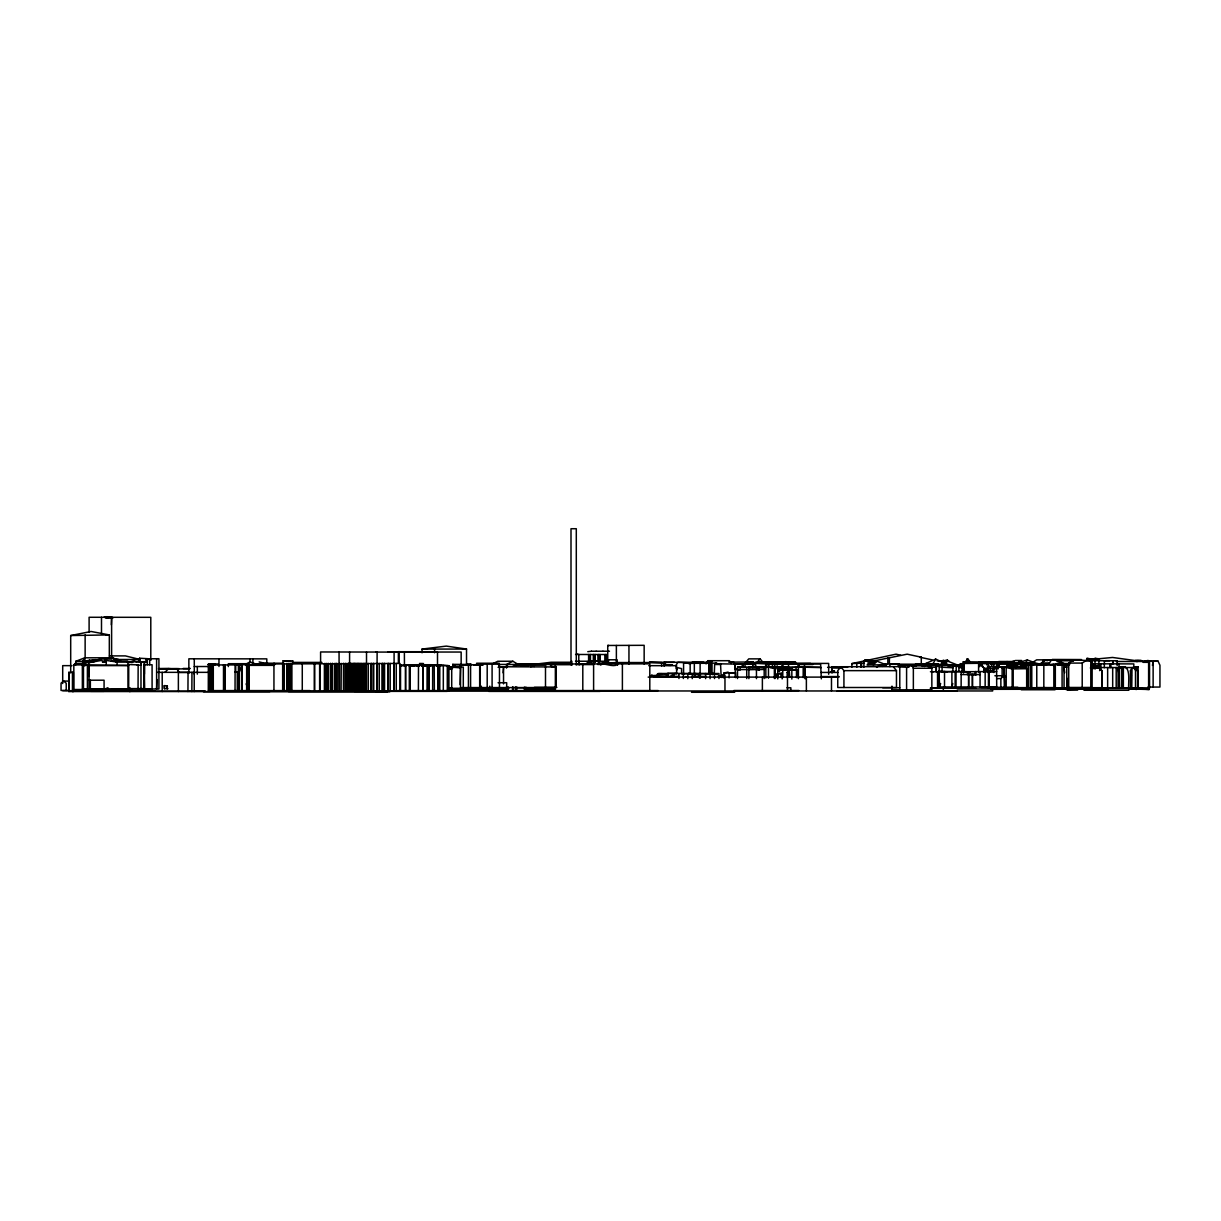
<?xml version="1.0" encoding="UTF-8"?>
<svg xmlns="http://www.w3.org/2000/svg" width="1221" height="1221" viewBox="0 0 1221 1221"><rect width="100%" height="100%" fill="white"/><g stroke="black" fill="none" stroke-linecap="round" stroke-linejoin="round"><path stroke-width="1.5" d="M109.325 658.378L109.325 634.92L91.117 631.486L70.696 635.546L70.696 672.878M711.065 672.512L711.065 663.293L694.337 663.293L694.337 674.358M88.996 676.434L88.919 662.682L100.687 660.546L106.258 661.553L104.838 661.553L104.838 660.21L106.258 660.21L106.258 665.17M144.414 674.084L144.46 664.758M1122.023 669.444L1121.58 688.339L1121.58 667.261C1131.669 664.148 1127.96 683.852 1128.738 688.339M460.073 684.66L460.531 667.826L459.63 667.109M111.34 624.801L111.615 617.322M157.021 679.563L156.609 688.995L156.609 658.714M998.412 665.323L998.595 661.858L990.765 664.361L991.574 664.392M773.137 667.46L783.821 666.758M503.083 672.832L503.54 667.307L500.152 666.803L503.54 667.307L503.54 683.882M1135.499 688.339L1135.499 670.619L1133.927 667.628L1132.02 667.628L1131.76 688.339M600.701 664.911C600.915 661.614 612.728 667.719 617.002 664.743M984.248 671.932L984.569 668.742L983.454 671.932M1067.841 678.388L1066.757 687.728L1066.757 664.01L1068.726 664.01M796.519 664.193L782.844 664.316L782.402 667.765L782.402 663.919L820.604 663.919L821.336 678.861M780.082 664.117L766.803 664.071L766.361 667.475L766.361 663.736L787.682 663.736M798.427 667.49L798.87 664.499L812.988 664.529M1016.116 662.789L1015.674 667.994L1013.979 664.972L1007.462 665.659L1013.781 665.46L1014.483 662.881L1016.116 662.789L1017.108 665.063M150.442 660.256L147.71 658.699L139.606 658.226L138.889 661.965L139.927 661.813M1152.426 665.414L1153.128 661.797L1154.486 661.004M115.72 662.072L116.529 660.759L117.094 662.118L127.884 662.118M979.12 661.919L992.871 661.919M952.807 683.516L951.892 686.95L951.892 671.397M940.643 683.516L939.682 686.95L938.918 671.153L938.918 686.95L996.702 686.95L996.595 668.742L997.633 667.109L1019.871 666.727L997.633 667.109M870.008 663.583L870.008 661.126L868.36 660.057L868.024 664.575M756.455 669.734L757.051 667.918L750.228 667.902L748.885 669.734L765.094 669.276L756.455 669.581L756.455 678.647M946.962 661.08L947.298 660.103L948.946 661.08L941.681 661.08L947.298 660.103M671.825 676.327L672.74 673.656L675.778 673.641M138.049 664.911L131.944 664.606M698.519 676.251L699.45 673.626L708.333 673.671M656.7 676.281L657.615 673.702L662.057 673.702M89.057 665.643L128.022 665.613L128.739 664.819L128.693 688.736M736.141 664.255L750.274 664.255L714.697 663.766L714.27 673.916M84.402 661.568L101.358 659.203L84.402 661.568L84.402 664.88L84.051 663.4L75.381 663.415L73.825 664.88L73.825 689.514L129.533 689.514M784.462 662.27L785.881 661.538M781.455 667.765L782.844 664.316M676.617 670.237L677.655 667.704L681.593 668.604L681.593 673.87M765.414 667.475L766.803 664.071M1033.317 662.179L1027.319 659.966L1025.396 663.568M797.496 667.49L798.87 664.499M958.897 671.275L958.897 665.613L957.401 664.957L954.227 664.957L952.929 667.765L940.704 667.185M957.401 664.957L956.135 667.673L956.287 671.596M988.125 661.919L987.362 661.736L988.857 661.919M943.574 662.194L942.902 663.583L944.657 663.583L943.574 662.194L944.749 662.194M674.404 662.301L665.781 662.362L664.468 665.018L669.322 665.033L668.406 665.308A9.615 1.236 -11.5 0 0 670.878 665.292M665.781 662.362L664.468 664.987L672.435 664.987M1130.463 688.339L1130.463 670.619L1132.02 667.628M930.784 666.635L930.784 664.087L927.716 663.324L927.411 666.574M782.768 677.609L782.768 667.521L783.577 667.475L782.768 668.849L797.817 670.298L797.817 677.609M1013.125 664.316L1013.644 663.369L1034.309 663.201M706.059 663.873L707.844 660.698L729.41 660.698L731.104 663.537M966.757 661.858L967.673 660.24L966.94 661.858M966.94 660.256L967.749 658.852L970.161 661.858M947.847 664.636L935.683 659.096L932.462 664.636M987.697 664.087L989.59 666.773M964.559 662.774L967.749 658.852M979.486 666.651L981.272 663.751L983.989 668.345L987.743 668.314M210.546 690.598L210.836 664.102L211.63 664.56L211.63 690.598L211.309 686.889M120.833 661.309L112.653 657.783L84.753 657.814L82.463 661.797L95.238 661.065L95.238 659.584M992.352 661.736L979.883 662.515L979.501 661.721M83.471 689.514L83.471 664.88L84.524 663.415L85.577 664.88L85.577 661.553M82.356 689.514L82.356 664.88L84.524 663.415M957.752 665.43L959.904 664.865L963.064 666.559L963.064 671.611M899.785 689.85L899.785 666.635L840.826 666.742L837.759 670.65L837.759 687.499L896.458 687.499L896.458 670.65L893.375 666.742M936.339 671.657L936.339 666.391L940.628 664.682L942.063 666.391L942.063 671.855M939.208 671.855L939.208 666.391L940.628 664.682M745.176 663.049L748.763 658.867L760.149 658.867L763.507 663.003M755.677 664.071L760.149 658.867M506.517 666.071L507.905 664.468L524.389 664.514M1045.069 659.844L1036.675 659.844L1032.615 662.377L1041.055 664.331L1045.069 659.844L1047.771 660.515L1044.428 660.393M1041.208 664.255L1043.589 660.164L1049.251 659.905L1057.264 659.905L1061.293 664.193M1041.131 664.255L1044.84 660.103M921.382 665.628L925.121 665.811L923.03 665.323M863.919 667.2L863.919 661.126L864.911 660.057L868.36 660.057M1000.869 687.27L1000.869 678.601L1003.54 675.747L1004.929 676.022M876.937 661.172L867.032 664.957L873.397 664.941L876.937 661.172L886.461 664.957M945.451 663.4L947.618 661.11L957.539 665.033L946.153 664.606M1048.671 664.255L1051.296 660.164L1057.264 659.905M957.951 666.178L960.5 663.69L964.208 663.69M164.896 672.313L168.742 668.574L177.137 669.154L179.121 672.313M1092.932 668.04L1097.175 668.146M773.183 666.758L772.42 667.46L772.42 663.736L768.848 663.781M83.623 664.88L83.471 663.43M210.668 664.422L215.659 664.422L210.18 664.422L210.989 664.148M132.051 662.515L134.157 660.79L136.935 662.087M69.246 681.089L63.675 681.089L61.05 683.134L61.05 690.445L68.391 690.445M405.326 665.811L399.694 665.704M1136.919 661.66L1138.308 660.653L1136.69 660.882M100.626 658.989L111.981 659.096M876.525 667.383L879.074 665.689L884.477 665.689M922.801 666.422L925.655 664.545M1068.726 687.728L1068.726 663.079L1073.58 659.889L1090.811 660.714L1090.811 687.469M1068.726 663.079L1082.203 663.079L1087.087 659.889M1019.337 663.293L1015.613 663.781M407.204 665.109L405.326 665.628M587.072 662.728L589.56 661.172L600.259 661.172M773.366 667.719L777.395 666.254L779.364 671.565L779.364 667.261M775.701 667.261L777.395 666.254M273.321 663.858L274.191 663.339M412.79 666.315L415.491 664.728L431.639 664.728M266.575 663.995L400.015 663.446L400.015 691.025M752.777 664.422L754.578 663.415L756.654 667.322M245.329 664.483L249.969 661.904L258.287 664.926M787.148 677.64L787.148 672.283L788.171 671.718L789.361 671.718L789.819 677.38M789.361 671.718L787.148 672.283M1016.284 663.552L1021.595 660.5L1015.46 660.515L1006.669 663.552M960.912 665.491L911.736 665.445L916.422 666.132M777.762 678.937L777.762 670.405L783.577 668.223L782.768 668.849L790.872 668.681L792.215 669.764L792.215 667.521L796.077 667.307L803.189 667.048L803.189 677.579M777.991 677.472L777.991 673.87L782.142 673.259L782.142 678.937M777.991 673.87L782.142 673.259M1098.412 689.193L1101.266 687.759M493.025 663.644L497.802 661.263L512.881 661.263L518.177 664.422M498.168 664.438L506.517 664.438L512.881 661.263M975.258 673.702L974.709 674.572L966.849 674.358L974.709 674.419M129.533 662.087L134.157 660.79M935.683 659.096L923.183 664.636M235.043 690.598L235.104 664.667L236.37 664.117L238.385 665.002L238.385 690.598M707.432 662.316L712.286 660.714L707.875 662.484M104.838 689.041L107.952 687.713M89.057 664.926L83.471 665.643L89.057 664.926L89.057 689.041M783.119 668.223L777.808 670.39L796.489 670.039L791.834 670.1L790.872 668.681M112.607 617.322L112.607 618.116C110.699 615.995 99.878 616.498 106.899 618.116L108.944 617.322M75.381 663.415L75.778 664.88L75.778 661.309L84.753 657.814M705.601 674.648L709.111 673.336L712.728 674.648M602.64 662.759L601.663 663.125L604.929 663.125L602.64 662.759L603.83 662.759M1016.254 663.293L1027.319 659.966M924.618 666.513L924.618 663.903L927.716 663.324M688.446 663.583L699.221 663.003L692.276 662.301M941.223 663.4L947.618 661.11M651.77 674.954L653.968 676.938L667.643 676.892L665.521 674.954L650.121 675.686M1012.163 668.894L1026.876 668.711L1026.876 687.667L1004.288 687.667L1004.288 667.017L1012.163 668.894L1012.163 687.667M1021.84 667.444L1025.548 666.773M464.942 664.835L467.017 664.865M672.405 665.002L670.604 665.384M1138.094 688.339L1138.094 666.864L1136.278 667.399L1136.278 670.619L1136.018 667.597L1134.996 667.597L1134.843 669.337L1133.927 667.628M775.106 674.145L776.312 673.809L776.312 677.441M127.533 662.423L132.417 661.675L128.846 662.545M689.743 674.16L695.863 673.534L697.939 674.664M871.84 660.744L869.856 661.217L877.121 660.744L871.84 661.385M1023.839 667.124L1024.694 666.91L994.062 666.88L998.442 668.726M95.238 661.065L89.484 660.195L82.463 661.797L86.019 661.645M723.961 678.098L723.961 673L735.485 672.756L735.5 677.563M1092.017 667.048L1099.678 665.292L1099.678 670.634M1144.962 661.141L1147.862 660.485L1153.128 661.675L1153.128 687.057M1091.025 666.284L1099.678 665.292M1118.054 688.339L1118.054 667.887L1121.58 667.261M1119.062 675.32L1118.054 667.887L1125.487 666.666M723.961 673L728.143 672.099M871.809 662.27L871.046 663.583L872.237 663.583L871.687 661.904L872.237 663.583M851.892 667.2L851.892 663.583L896.031 654.166L900.625 655.158M851.892 663.583L863.919 663.079M873.61 661.004L907.172 654.166L921.29 657.203L921.29 663.583M870.008 662.652L873.961 661.813L873.961 663.583M856.76 663.583L856.852 667.2M736.98 664.377L739.407 663.888M459.798 664.865L483.028 664.865M85.913 661.675L93.635 660.195M1016.956 663.766L1016.956 664.667L1023.259 663.446M1050.457 665.002L1055.814 663.995L1060.332 664.835M1057.096 664.987L1062.392 663.995L1066.849 664.835M126.862 661.843L146.764 661.675M963.918 663.354L963.384 672.924M466.712 664.865L470.695 663.903M1012.27 667.383L1015.506 666.88M926.77 665.903L930.387 665.338L931.852 668.238L931.852 689.85L891.971 689.85M1007.279 667.338L1010.301 666.864M991.574 665.72L991.574 662.026L992.871 661.828M991.574 662.026L1000.564 661.828M760.866 662.164L758.272 662.53L765.521 662.164L760.866 662.103M587.774 651.693L591.468 651.22M534.081 666.59L534.065 664.346L544.566 663.949M1087.514 659.844L1112.56 657.463L1138.064 660.958M1092.093 659.996L1095.817 659.538M422.054 652.808L422.054 649.084L446.306 646.107L466.529 649.053L466.529 663.965M534.065 664.346L551.053 662.255L571.184 662.255M1118.054 667.887L1120.817 667.261M770.772 662.179L769.902 662.27L782.722 662.179M774.236 662.27L775.121 662.164M768.803 664.499L775.61 663.858L771.626 663.858L772.389 663.781M1091.589 664.514L1095.008 664.255L1095.008 660.79M765.521 662.179L763.507 662.103M90.354 662.331L93.819 662.118M921.947 664.178L923.473 664.255M1036.766 665.124L1053.845 664.468L1053.845 687.591L1036.766 687.591L1036.766 665.124L1053.845 664.468M617.551 665.17L617.551 662.576L602.609 663.079M734.66 664.163L739.911 663.827M748.122 667.277L763.262 666.971M606.532 663.079L617.551 662.576M746.397 662.408L753.372 661.965L753.952 664.88M768.253 667.307L773.427 667.002L765.414 667.002M810.607 663.43L795.42 663.537M701.403 663.278L706.287 663.064L705.234 663.293M778.555 670.405L778.555 667.521L803.189 667.048M778.555 667.521L792.215 667.521M70.696 635.546L109.325 634.92L105.647 635.073M873.397 664.957L886.461 664.621L883.287 664.621M1077.792 689.667L1067.337 689.773L1077.792 689.667L1077.792 688.598L1068.36 688.751L1068.36 689.804M734.798 663.614L735.576 677.426M913.567 665.399L914.941 665.674M957.081 665.445C960.21 663.919 964.544 669.093 958.439 667.307M1148.61 661.645L1144.672 661.706M958.18 664.865L963.064 666.559M1066.04 664.728L1068.329 664.697M1131.913 688.11L1149.144 688.43L1149.144 689.483L1128.586 688.919M906.593 689.85L906.593 668.299L908.256 665.903L911.873 665.338L913.354 668.253L931.852 668.238M439.392 691.025L439.392 665.506L448.931 665.72L448.931 691.025L273.947 691.025L273.947 663.446M963.918 663.476L978.586 663.308L983.989 668.101L983.989 672.099M167.964 688.675L164.331 688.675L164.331 685.622L164.514 688.675M607.737 659.63L607.737 645.466L608.699 645.466M607.737 645.466L644.154 645.314L644.154 664.01M832.005 673.03L832.005 666.971L847.679 667.322M159.585 668.65L168.742 668.574M1041.055 663.003L1048.671 662.942M116.254 662.072L117.079 662.072L117.094 665.17M424.099 665.048L423.397 665.811M404.212 665.811L405.891 665.811M158.669 668.742L179.212 668.62M958.897 665.613L954.227 664.957M961.522 671.581L970.374 671.855M398.367 663.034L398.367 651.709L429.792 652.151M391.376 652.014L392.414 652.014M1090.475 661.324L1092.108 661.309L1090.139 660.79M400.015 665.018L409.371 665.018L409.371 691.025M419.398 665.811L419.398 664.987L408.852 665.811M421.367 665.811L422.909 665.018L422.924 691.025M425.366 665.002L423.519 665.811M406.44 665.079L417.017 664.987L417.002 665.811M421.367 665.018L438.202 665.018L438.217 691.025M434.371 691.025L434.188 665.521L438.034 665.506L439.636 665.628L439.636 691.025M506.837 666.071L507.631 666.071M907.585 667.307L899.068 666.895M987.575 672.466L987.575 666.758L990.414 668.513L996.916 668.726M791.834 679.105L791.834 670.039L797.817 670.298M970.054 671.871L962.926 671.565L970.054 672.038M548.992 689.636L549.954 689.621M422.054 649.084L466.529 649.053M591.513 651.236L596.153 651.236M596.169 651.236L602.945 651.22M1090.765 658.73L1095.664 659.386L1095.664 660.24M1089.086 658.73L1086.782 658.394L1095.664 659.386M440.979 665.811L440.979 664.987L440.522 665.811M1052.746 665.338L1055.326 665.323M461.324 666.773L455.799 666.788L452.762 664.361L452.762 667.933M551.465 666.971L556.135 666.956L556.135 687.56L461.401 687.591M987.575 666.758L995.374 666.742L997.328 668.009M1138.094 666.864L1134.187 666.864M104.304 616.88L106.899 618.116L112.607 618.116L110.012 616.88M602.991 651.236L609.477 651.236M398.367 651.709L429.792 651.724M387.713 652.014L461.156 652.045L461.156 665.231M375.747 652.075L437.5 652.151L437.5 665.216M576.526 654.212L577.854 654.212M575.579 654.471L607.035 654.548L607.035 662.087M109.478 655.891L125.397 655.891L139.988 659.493L114.163 659.493M921.29 657.203L919.734 657.203L932.035 659.828M1096.611 658.699L1094.779 658.378L1099.709 658.821M114.392 659.218L118.116 659.218M1043.589 660.164L1051.296 660.164M283.043 691.025L283.104 660.805L292.918 661.019M937.102 660.882L945.787 661.889L941.681 661.889M1056.363 660.775L1073.488 660.759M1086.507 660.744L1117.169 660.759L1117.169 665.552M111.172 661.156L127.656 661.156M863.919 661.126L870.008 661.126M1141.04 661.156L1145.313 661.156M1154.227 661.126L1158.027 661.126L1159.95 665.277L1159.95 687.057L1147.862 687.057M75.778 661.309L84.57 661.309M575.534 661.248L607.035 661.248M943.009 664.3L943.009 661.263L941.834 661.034M147.298 661.675L140.308 661.813L139.606 658.226M1013.964 661.507L998.747 661.507L998.747 663.797M1116.345 661.492L1149.541 661.492L1149.541 688.247L1030.539 688.278M753.372 661.965L728.876 662.164L733.958 662.301M869.856 661.813L872.878 661.904M1057.279 661.736L1061.018 661.736L1063.491 663.69M755.677 662.103L795.787 662.27L764.651 662.286M1034.614 662.041L1032.356 662.041L1033.622 661.904M102.488 662.27L106.319 662.27M293.788 662.408L321.901 662.408M708.684 662.255L649.251 662.301L665.384 662.988M1009.691 662.362L1001.205 661.843M1143.039 662.331L1148.61 662.331M1025.274 662.652L1033.622 662.652M88.919 662.682L85.165 662.682L85.165 664.926L127.946 665.338M266.025 663.217L283.516 663.217M292.078 663.217L321.611 663.217M476.633 663.232L499.236 663.232L499.236 666.971M716.284 663.14L683.577 663.232L683.577 674.328M752.991 663.201L769.932 664.148M795.955 663.415L828.662 663.415L828.662 674.251M1006.669 663.4L1033.103 663.324M247.665 663.705L228.327 663.705L228.327 666.605M265.171 663.705L268.345 663.705M979.288 663.659L1020.97 663.659M1059.309 663.522L1070.191 663.522M252.35 663.995L267.704 663.339M517.872 663.766L537.606 663.766M544.123 664.01L649.801 663.842L649.801 691.208L555.357 691.208L555.357 663.842M714.697 663.766L720.192 663.766M733.76 663.98L752.975 663.888L734.004 664.331M924.618 663.903L929.288 663.903M998.076 663.797L1007.096 663.797L1007.096 661.507M1046.885 663.98L1023.839 663.98L1023.839 667.643M1061.827 665.124L1061.827 663.446L1064.04 663.446M1091.971 663.797L1133.805 663.919L1133.805 667.673M522.588 664.209L516.025 664.255L541.01 664.209M557.493 664.102L549.526 664.102L552.503 666.895M890.094 664.163L938.583 664.255M1062.087 687.728L1062.087 664.01L1069.138 664.132L1066.757 664.01M1092.154 664.255L1095.008 664.255L1092.459 663.446M452.762 664.361L471.596 664.468M527.594 664.453L572.176 664.407M597.603 664.468L601.922 664.468M715.643 664.499L720.726 664.499M1055.326 687.866L1055.326 664.3L1069.504 664.728M143.971 688.995L144.063 664.758L152.091 664.758L152.091 688.995M211.63 664.56L208.287 664.56L209.386 664.56L209.386 690.598M235.104 664.667L274.801 664.667M483.028 664.773L475.396 664.56M552.228 664.545L572.374 664.545M575.702 664.545L593.665 664.606M1023.198 664.606L1039.926 664.606M73.825 664.88L81.99 664.88M82.356 664.88L83.471 664.88M212.836 664.926L236.34 664.926M419.398 664.987L409.707 665.018L409.707 691.025M440.979 664.987L425.58 665.018L425.58 665.811M460.47 664.789L471.245 664.789M473.641 664.789L477.396 664.789M515.079 665.018L546.031 665.018M897.725 665.018L911.507 665.018M137.134 665.17L140.812 665.17L140.812 661.843M404.212 665.094L427.564 665.048L427.518 691.025M238.385 665.002L242.323 665.353M245.513 665.353L274.053 665.353M71.993 665.643L62.698 665.643L62.698 683.531M520.757 665.674L528.082 665.674M648.733 665.674L676.617 665.674L676.617 673.763M900.259 665.781L905.906 665.781M925.136 665.628L908.867 665.628L908.867 667.307M947.832 665.872L960.545 665.872M454.99 666.208L460.47 666.208M513.11 666.056L515.399 666.04L516.758 664.468L516.025 664.255M194.276 666.529L210.21 666.529M882.661 666.422L883.394 663.965L899.068 663.965L899.068 666.635M936.339 666.391L939.208 666.391M500.152 666.758L506.99 666.758L501.846 667.124M737.484 678.571L737.53 667.063L744.52 667.307M743.406 667.002L745.039 667.002L745.039 664.316L752.777 663.827L752.777 667.612M449.496 667.078L463.293 667.078L463.293 688.4M498.076 667.307L506.974 667.124M740.201 667.277L787.179 667.261M820.604 667.2L804.486 667.2L821.336 667.612M1066.757 667.154L1064.056 667.154L1064.697 672.771M770.604 667.444L775.198 667.399M827.579 667.322L840.872 667.475M1099.098 667.551L1122.068 667.551M1136.278 667.551L1124.587 667.551L1124.19 666.666M450.839 667.109L460.531 667.826M770.329 667.689L775.152 667.689L775.152 678.525M841.147 667.872L832.432 667.872L832.005 666.971M1091.849 668.253L1099.373 668.146L1102.12 671.107L1102.12 687.682L1048.671 687.866M183.119 668.467L190.293 668.467M734.798 663.98L734.798 668.772L740.201 669.993L740.201 667.063M158.486 668.864L166.01 668.864M189.347 668.894L176.999 668.894L179.121 672.45L189.789 672.45M448.534 669.291L451.709 669.291L448.229 667.963M737.484 669.566L747.573 669.566M986.003 669.49L988.705 669.49M840.826 666.742L843.925 670.65L896.458 670.65M939.682 671.519L961.141 671.519L961.141 686.95M996.702 671.596L975.258 671.596L975.258 674.572M930.433 671.748L975.793 671.657L975.793 675.32M235.043 671.947L238.385 671.947M269.948 691.544L68.834 691.544L68.834 672.344L73.382 672.344L73.382 691.544M157.311 672.344L209.112 672.344M821.107 672.435L838.217 672.435M667.429 673.351L677.167 673.351M672.695 673.488L658.546 673.504L658.546 676.281L657.615 673.702M689.667 673.534L718.955 673.519L718.955 678.586M666.773 674.587L667.643 674.587M961.141 674.572L980.066 674.572M722.008 677.533L722.008 675.244L725.228 675.244M994.886 675.747L1003.54 675.747M670.878 676.052L671.825 676.052M667.185 676.388L678.937 676.388M685.576 676.709L686.446 676.709M694.077 676.495L705.616 676.48M718.299 676.709L723.626 676.709L718.955 676.129M821 676.571L838.995 676.571M1003.479 676.617L1005.814 676.617M692.261 676.8L696.733 676.8L693.925 675.32M648.168 677.106L838.949 677.106M699.435 678.174L700.289 678.174M89.026 680.204L104.075 680.204L104.075 688.827L89.026 688.827M498.076 682.722L506.684 682.722L506.684 687.759M534.34 687.362L556.898 687.362M981.241 687.362L1017.871 687.301M993.009 687.362L995.374 687.362M1068.726 687.469L1092.108 687.469L1092.154 660.744M448.229 687.759L451.709 687.759M462.851 687.911L488.095 687.911M489.667 687.774L508.028 687.759M515.399 687.728L555.006 687.927M786.904 687.774L790.842 687.774L790.842 690.949M882.661 687.744L899.785 687.744M987.575 687.713L1046.885 687.728M491.437 688.018L507.905 688.018M542.551 687.988L553.449 687.988M930.433 688.14L975.793 688.14M993.482 687.927L1020.97 687.927M1021.84 688.018L1039.926 688.018M1043.741 688.156L1127.242 688.156M448.351 688.339L468.91 688.232M488.69 688.339L502.976 688.339M524.862 688.308L526.709 688.308M930.371 688.278L963.064 688.278M129.991 688.613L143.864 688.613M488.537 688.537L491.147 688.537M506.272 688.629L508.806 688.629M1032.615 688.446L1142.734 688.522M111.981 688.812L151.526 688.812M488.385 688.888L508.043 688.888M525.732 688.888L555.128 688.888M1058.409 688.705L1064.514 688.705M1091.467 688.72L1093.406 688.72M83.471 689.041L128.022 689.041L127.946 661.843M138.889 688.995L158.913 688.995L158.913 658.714L146.032 658.821L146.032 661.813M957.172 688.949L993.345 688.949M1013.125 688.965L1108.317 689.193M457.081 689.361L489.774 689.361L489.774 686.187M991.208 689.331L1059.156 689.209M545.329 689.621L554.029 689.636M1065.979 689.56L1069.993 689.56M448.26 689.896L507.249 689.896M525.671 689.896L554.838 689.896M1021.26 689.743L1055.051 689.773M552.228 690.018L554.471 690.018M1083.958 690.262L1128.876 690.262M62.698 690.689L132.875 690.689M309.951 690.598L208.287 690.598L208.364 663.965L218.223 663.965L218.223 664.926M397.451 690.598L658.211 690.567M733.867 690.506L798.977 690.506M840.628 690.72L948.946 690.72M120.543 690.857L155.204 690.857M412.881 690.811L541.895 690.811M101.572 691.147L205.296 691.147M837.224 691.162L842.337 691.162M932.737 691.132L956.974 691.132M90.812 691.315L103.999 691.315M188.858 691.3L204.899 691.3M354.197 691.361L447.237 691.361M488.705 691.391L600.076 691.391M288.431 691.544L378.495 691.544M381.837 691.697L387.439 691.697M203.449 691.788L389.789 691.788M376.251 692.215L381.837 692.215M691.513 692.276L734.676 692.276M915.445 664.056L938.842 664.087M1023 667.979L1023 664.331L1035.652 664.743M986.721 664.804L987.804 664.804M743.284 667.383L743.284 664.438L736.919 663.98M515.796 664.697L516.59 664.422M501.846 666.758L556.135 666.956M158.577 668.65L177.579 668.681M730.433 672.756L735.5 672.771M469.597 687.774L474.084 687.789M550.35 689.621L553.052 689.636M423.046 651.8L424.099 651.816M1105.402 660.653L1109.782 660.668M136.584 659.477L139.988 659.493M764.377 662.24L778.433 662.27M926.708 664.59L923.183 664.575L948.305 664.636M429.09 691.025L429.09 665.613L422.924 665.476L423.122 691.025M697.634 673.61L682.554 673.733M996.702 678.601L1000.869 678.601M1052.181 659.462L1081.516 659.554M794.688 662.179L784.233 662.194M715.353 663.217L716.971 663.217M428.861 691.025L428.861 665.491L434.188 665.521M779.303 662.118L787.743 662.179M928.998 667.109L936.339 667.277M1000.823 666.727L1002.136 668.33L1004.074 668.345M423.122 665.613L417.307 664.957M692.307 662.24L703.769 662.301M517.597 664.667L520.299 664.682M1135.377 660.393L1141.04 660.469M1027.655 664.499L1033.805 664.621L1016.956 664.667M1150.441 661.004L1158.027 661.126M419.505 663.446L423.489 663.522M1090.322 667.948L1099.373 668.146M1136.629 660.515L1141.742 660.637M419.368 651.8L420.375 651.831M778.555 671.55L775.808 666.254M421.123 651.968L422.313 651.999M771.87 667.46L775.198 667.566M103.083 661.919L106.364 662.026M1062.087 664.01L1069.504 664.377M931.745 671.748L933.21 671.825M1055.326 664.3L1064.59 664.835M768.482 667.093L774.358 667.444L774.358 678.525M762.041 667.261L759.126 667.093L759.126 669.886L757.386 669.276M737.53 667.063L740.689 667.246M1144.916 689.224L1149.144 689.483M167.216 685.851L164.331 685.622M938.918 671.153L947.313 671.794M1093.299 668.711L1093.299 666.01L1099.678 666.849L1101.968 670.955L1101.968 687.682M1072.221 660.653L1073.488 660.851M1009.034 667.383L1005.997 666.88M104.838 660.21L117.094 662.072M941.025 660.882L943.009 661.263M1023 664.331L1024.984 664.743M742.276 664.193L743.284 664.438M259.157 661.904L267.781 664.056M722.008 675.244L723.961 675.778M690.735 662.805L677.823 662.362L676.175 664.926L676.175 668.665M688.766 672.832L692.261 673.855L692.261 678.662M911.492 665.308L913.842 666.162M713.797 673.336L717.383 674.648M753.51 662.27L756.074 663.201M1093.772 659.401L1095.97 660.073M734.798 668.772L737.53 669.993M1024.053 666.742L1025.381 667.444M448.931 665.72L440.415 664.987L440.415 665.811M1023.839 667.017L1026.876 668.711M589.56 661.172L592.063 662.728M996.138 667.231L996.992 667.78L995.374 666.742M89.484 660.195L91.209 661.309M774.892 662.194L794.688 662.744L793.604 662.179M283.104 660.805L290.613 661.019M63.675 681.089L66.224 683.241L66.224 690.445M757.051 667.918L759.126 669.734M952.899 667.277L952.899 671.657M864.911 660.057L865.887 661.126M1061.827 663.446L1063.308 665.124M112.653 657.783L114.698 660.134M966.895 658.852L969.245 661.706M1007.844 664.972L1009.477 667.078M960.5 663.69L963.384 667.582M960.606 665.964L962.011 667.918M707.844 660.698L709.554 663.537M1093.299 666.01L1095.084 669.108M1136.018 667.597L1137.575 670.619L1137.575 688.339M777.395 667.261L779.364 671.565M943.268 660.103L943.65 661.08M239.148 665.353L241.697 672.084M246.154 683.867L248.702 690.598L248.702 663.949M699.45 673.626L700.366 676.251L700.366 673.504M672.74 673.656L673.656 676.327L673.656 673.488L687.82 673.473L687.82 678.708M1014.483 662.881L1015.185 665.063L1015.185 663.766L1021.428 663.766L1021.428 664.743M938.506 664.728L938.918 666.208M788.171 671.718L788.629 677.38M720.543 663.598L721.184 677.426M1130.463 670.619L1131.363 675.93M985.79 661.721L985.927 661.919M143.971 664.758L144.46 688.995L144.46 661.675M1148.61 661.492L1148.61 688.247M1136.14 688.568L1136.14 689.621M1123.366 667.139L1123.366 688.339M1122.618 667.154L1122.618 688.339M1119.352 667.887L1119.352 688.339M1119.031 663.919L1119.031 667.673M1116.192 667.551L1116.192 688.339M1112.911 660.79L1112.911 663.842M1112.713 660.759L1112.713 663.858M1112.682 667.551L1112.682 688.339M1110.896 663.919L1110.896 667.673M1109.797 663.919L1109.797 667.673M1107.645 667.551L1107.645 688.339M1104.395 660.79L1104.318 667.689M1100.869 663.934L1100.869 667.689M1098.9 660.79L1098.9 665.552M1082.203 663.079L1082.203 687.469M1066.421 664.132L1066.421 667.154M1064.056 664.01L1064.056 687.728M1043.833 665.124L1043.833 687.591M1031.776 663.98L1031.776 687.728M1031.119 663.98L1031.119 687.728M1030.341 663.98L1030.341 687.728M1028.403 663.98L1028.403 687.728M1026.663 663.98L1026.663 687.728M1020.832 663.766L1020.832 667.475M1013.201 668.574L1013.201 687.667M1008.912 662.362L963.033 661.736L963.033 665.491M1006.943 663.659L1006.943 667.383M1006.196 667.887L1006.196 687.667M1004.929 687.27L1004.074 668.681L1004.074 676.51M1002.136 668.33L1002.136 676.51M999.282 662.026L999.282 665.72M997.725 663.659L997.725 667.383M996.779 663.659L996.779 667.383M996.519 663.659L996.519 667.383M993.848 668.742L993.848 672.542M993.711 663.659L993.711 667.383M993.482 663.659L993.482 667.383M992.887 668.513L992.887 672.008M992.642 687.499L992.642 690.964L554.197 690.964L554.197 687.499M990.414 668.513L990.414 672.008M989.239 671.596L989.239 686.95M988.445 671.596L988.445 686.95M985.149 671.596L985.149 686.95M980.066 671.596L980.066 686.95M979.883 661.858L979.883 665.582M978.586 663.308L978.586 672.466M972.527 674.572L972.527 686.95M972.343 674.572L972.343 686.95M968.741 674.572L968.741 686.95M968.528 674.572L968.528 686.95M967.673 660.24L967.673 661.858M963.964 661.736L963.918 672.573M962.011 666.59L962.011 671.657M956.043 671.397L956.043 686.95M955.143 671.397L955.143 686.95M944.52 671.519L944.52 686.95M943.314 687.499L943.314 690.964M937.987 671.748L937.987 688.14M937.545 671.748L937.545 688.14M936.232 667.154L936.232 671.657M913.354 668.253L913.354 689.85M891.971 686.126L891.941 690.964M889.911 663.965L889.911 666.635M889.392 657.966L889.392 663.583M887.835 657.966L887.835 663.583M861.568 663.583L861.568 667.2M843.925 670.65L843.925 687.499M831.73 667.475L831.73 671.26M831.486 677.106L831.486 690.964M806.379 677.106L806.379 690.964M805.204 667.612L805.204 678.861M804.486 663.919L804.486 677.716M798.427 663.919L798.412 678.662M796.474 670.298L796.474 677.609M796.077 667.307L796.077 669.764M788.491 663.919L788.491 667.597M787.484 677.106L787.484 690.964M781.013 667.475L781.013 669.551M780.936 673.87L780.936 677.472M780.204 667.521L780.204 669.551M774.587 662.118L774.587 665.689M768.803 662.118L768.803 665.735M768.482 678.22L768.482 666.635L764.178 666.635L764.178 678.571M765.842 666.635L765.842 677.991M762.377 677.106L762.377 690.964M748.885 667.277L748.885 678.647M746.718 667.277L746.718 678.571M742.276 663.98L742.276 667.338M729.105 673L729.105 677.869M724.969 677.106L724.969 690.964M714.514 673.473L714.514 678.586M712.026 663.14L712.026 674.282M711.049 663.14L711.049 674.282M710.836 663.293L710.836 672.512M710.073 673.473L710.073 678.678M709.309 663.293L709.309 674.358M709.096 663.293L709.096 674.358M705.616 673.504L705.616 678.678M700.121 663.293L700.121 674.358M698.549 673.488L698.549 675.244M694.947 673.534L694.947 677.258M690.155 663.232L690.155 672.481M683.363 673.473L683.363 678.525M678.937 673.488L678.937 678.525M668.269 673.488L668.269 677.243M664.468 662.24L664.468 665.842M663.919 662.24L663.919 665.842M661.629 666.208L661.629 662.545L617.063 662.545L617.063 659.783L606.318 659.783L606.318 663.125M628.952 645.482L628.952 664.01M622.389 663.842L622.389 691.208M616.376 645.466L616.376 664.01M608.516 659.783L608.516 663.125M606.745 654.548L606.745 662.087M605.448 654.548L605.448 662.087M605.158 654.548L605.158 662.087M600.045 654.548L600.045 662.087M599.755 654.548L599.755 662.087M598.488 654.548L598.488 662.087M598.183 654.548L598.183 662.087M595.238 654.548L595.238 662.087M594.948 654.548L594.948 662.087M593.681 654.548L593.681 662.087M593.391 654.548L593.391 662.087M593.604 663.842L593.604 691.208M590.445 654.548L590.445 662.087M590.155 654.548L590.155 662.087M588.888 654.548L588.888 662.087M588.598 654.548L588.598 662.087M582.799 663.842L582.799 691.208M579.197 661.248L579.197 664.926M578.785 654.471L578.785 662.591M576.297 664.819L576.297 528.724L571.001 528.724L571.001 664.819M571.871 661.248L571.871 664.926M545.497 666.834L545.497 687.56M531.913 664.453L531.913 666.59M525.869 687.087L525.869 690.659M524.389 687.087L524.389 690.659M516.758 686.919L516.758 690.659M515.399 686.874L515.399 690.659M513.11 686.996L513.11 690.659M512.53 686.996L512.53 690.659M508.226 686.95L508.226 690.659M506.517 664.438L506.517 668.07M506.517 686.874L506.517 690.659M499.465 687.759L499.465 664.163L479.67 664.163L479.67 687.499M492.094 664.163L492.094 687.499M487.194 664.163L487.194 687.499M481.364 686.187L481.364 689.361M480.265 664.163L480.265 687.499M470.589 664.865L470.589 687.591M468.421 664.865L468.421 687.591M467.689 663.919L467.689 664.865M460.531 667.078L460.531 688.4M451.709 667.826L451.709 688.4M447.68 665.735L447.68 691.025M447.359 665.582L447.359 691.025M443.315 665.491L443.315 691.025M438.034 665.506L438.034 691.025M436.569 665.018L436.569 665.811M436.294 665.018L436.294 665.811M434.6 649.053L434.6 652.777M432.646 665.506L432.646 691.025M432.448 665.811L432.448 665.018L432.203 665.811M430.86 665.811L430.86 665.018L430.677 665.811M430.433 664.987L430.433 665.811M427.274 665.476L427.274 691.025M426.862 665.018L426.801 665.811M426.572 665.018L426.572 665.811M425.29 665.018L425.29 665.811M424.099 665.811L423.977 665.018L423.916 665.811M421.764 665.811L421.764 665.018L421.596 665.811M419.169 665.811L419.169 664.987L418.879 665.811M418.498 665.048L418.391 691.025M417.49 664.987L417.536 665.811M416.712 665.002L416.712 665.811M416.269 665.002L416.269 665.811M415.064 665.811L415.216 664.987L415.048 665.811M414.621 665.002L414.621 665.811M414.438 665.002L414.438 665.811M412.439 665.018L412.439 665.811M412.057 665.018L412.057 665.811M411.92 665.018L411.92 665.811M411.462 665.018L411.462 665.811M410.103 665.018L410.103 691.025M409.737 664.987L409.737 691.025M405.677 665.018L405.677 691.025M405.448 665.018L405.448 691.025M404.38 652.151L404.456 665.811M401.465 665.811L399.71 665.048L401.388 665.048L400.946 665.811M400.534 665.018L400.534 691.025M399.084 651.831L399.084 663.354M396.26 663.446L396.26 691.025M394.215 663.446L394.215 691.025M394.093 652.075L394.093 663.293M393.864 663.446L393.864 691.025M390.201 663.446L390.201 691.025M388.37 663.446L388.37 691.025M388.034 663.446L388.034 691.025M384.554 663.446L384.554 691.025M384.035 663.446L384.172 691.025M382.539 663.446L382.539 691.025M382.173 663.446L382.173 691.025M379.273 663.446L379.273 691.025M377.35 663.446L377.35 691.025M376.953 691.025L377.121 652.045L320.589 651.968L320.589 663.247M373.687 663.446L373.687 691.025M373.305 663.446L373.305 691.025M371.459 663.446L371.459 691.025M371.016 663.446L371.016 691.025M368.284 663.446L368.284 691.025M366.514 652.045L366.514 663.293M366.453 663.446L366.453 691.025M365.491 663.446L365.491 691.025M364.438 663.446L364.438 691.025M363.858 663.446L363.858 691.025M363.064 663.446L363.064 691.025M361.859 663.446L361.859 691.025M361.172 663.446L361.172 691.025M360.454 663.446L360.454 691.025M359.63 663.446L359.63 691.025M358.928 663.446L358.928 691.025M358.257 663.446L358.257 691.025M357.906 663.446L358.012 691.025M357.204 663.446L357.204 691.025M356.761 663.446L356.761 691.025M355.891 663.446L355.891 691.025M355.296 663.446L355.296 691.025M354.777 663.446L354.777 691.025M354.365 663.446L354.365 691.025M353.876 663.446L353.876 691.025M353.312 663.446L353.312 691.025M352.838 663.446L352.838 691.025M351.862 663.446L351.862 691.025M351.129 663.446L351.129 691.025M350.732 663.446L350.732 691.025M350.335 663.446L350.335 691.025M349.847 663.446L349.847 691.025M349.588 651.968L349.588 663.247M349.328 663.446L349.328 691.025M348.916 663.446L348.916 691.025M348.763 663.446L348.763 691.025M348.321 663.446L348.321 691.025M348.077 663.446L348.077 691.025M345.94 663.446L345.94 691.025M345.65 663.446L345.65 691.025M343.834 663.446L343.834 691.025M343.467 663.446L343.467 691.025M341.254 663.446L341.071 691.025M339.438 663.446L339.438 691.025M339.056 651.968L339.163 691.025M336.874 663.446L336.874 691.025M336.584 663.446L336.584 691.025M335.18 663.446L335.18 691.025M334.981 663.446L334.981 691.025M332.57 663.446L332.57 691.025M332.31 663.446L332.31 691.025M330.723 663.446L330.723 691.025M330.403 663.446L330.403 691.025M328.296 663.446L328.296 691.025M328.037 663.446L328.037 691.025M326.282 663.446L326.282 691.025M325.946 663.446L325.946 691.025M324.389 663.446L324.389 691.025M320.009 663.446L320.009 691.025M319.627 663.446L319.627 691.025M314.728 663.446L314.728 691.025M314.285 663.446L314.285 691.025M302.274 663.446L302.274 691.025M292.643 660.805L292.643 663.827M291.895 663.446L291.895 691.025M290.72 663.446L290.72 691.025M290.415 663.446L290.415 691.025M289.377 663.446L289.377 691.025M288.736 663.446L288.736 691.025M287.973 663.446L287.973 691.025M286.721 663.446L286.721 691.025M284.096 663.446L284.264 691.025M283.638 663.446L283.638 691.025M283.287 663.446L283.287 691.025M282.661 663.446L282.661 691.025M267.002 663.995L267.002 664.926M266.804 664.545L266.804 658.867L188.858 658.806L188.858 673.244M261.34 663.995L261.34 664.926M252.9 658.867L252.9 662.652M252.64 663.995L252.64 664.926M249.984 658.867L249.984 662.682M248.962 690.598L248.962 663.949L239.148 663.949L239.148 690.598M247.146 663.949L247.146 690.598M246.657 663.949L246.657 690.598M242.231 663.949L242.231 690.598M241.743 663.949L241.743 690.598M239.423 663.949L239.423 690.598M237.271 671.947L237.271 690.598M235.729 664.926L235.729 672.267M225.152 664.926L225.152 690.598M224.756 664.926L224.756 690.598M223.886 664.926L223.886 690.598M223.504 664.926L223.504 690.598M218.971 658.806L218.971 666.498M213.293 663.965L213.293 690.598M212.668 663.965L212.668 690.598M209.234 663.965L209.234 690.598M197.329 666.529L197.329 674.145M194.276 658.806L194.276 674.145M194.215 672.344L194.215 691.544M191.956 672.344L191.85 691.544M188.049 672.344L187.942 691.544M178.373 672.344L178.373 691.544M162.21 672.344L162.21 691.544M150.793 660.378L150.793 617.322L89.102 617.277L89.102 632.264M149.664 658.821L149.695 664.758M147.298 658.821L147.298 664.758M144.322 661.675L144.322 664.758M140.98 661.675L140.98 688.995M138.156 664.621L138.049 688.736M130.006 688.049L130.006 691.544M129.747 688.049L129.747 691.544M111.615 617.277L111.615 656.639M106.899 617.322L106.899 618.116M101.496 617.277L101.496 634.126M90.354 680.204L90.354 688.827M87.393 665.643L87.393 689.041M85.134 634.905L85.134 659.218M72.909 672.344L72.909 691.544M72.451 672.344L72.451 691.544M68.849 672.344L68.849 691.544M128.587 664.712A16.484 3.938 -1.1 0 1 131.899 664.483M530.799 664.453L530.799 666.59L530.799 664.453M833.317 670.985L830.845 671.687L834.553 670.985L833.317 670.985M861.003 663.568L860.927 667.2L861.003 663.583M991.147 671.321L983.47 671.321L991.895 671.581L991.147 671.321M167.308 685.836L167.262 688.675L167.308 685.836"/></g></svg>
